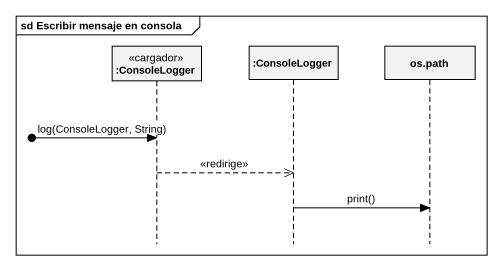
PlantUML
@startuml
mainframe sd Escribir mensaje en consola
hide footbox
participant ":ConsoleLogger" as ConsoleLogger <<cargador>>
participant ":ConsoleLogger" as ConsoleLogger_2
participant "os.path" as os_path

[o-> ConsoleLogger : log(ConsoleLogger, String)
ConsoleLogger -->> ConsoleLogger_2 : <<redirige>>
ConsoleLogger_2 -> os_path : print()
@enduml
